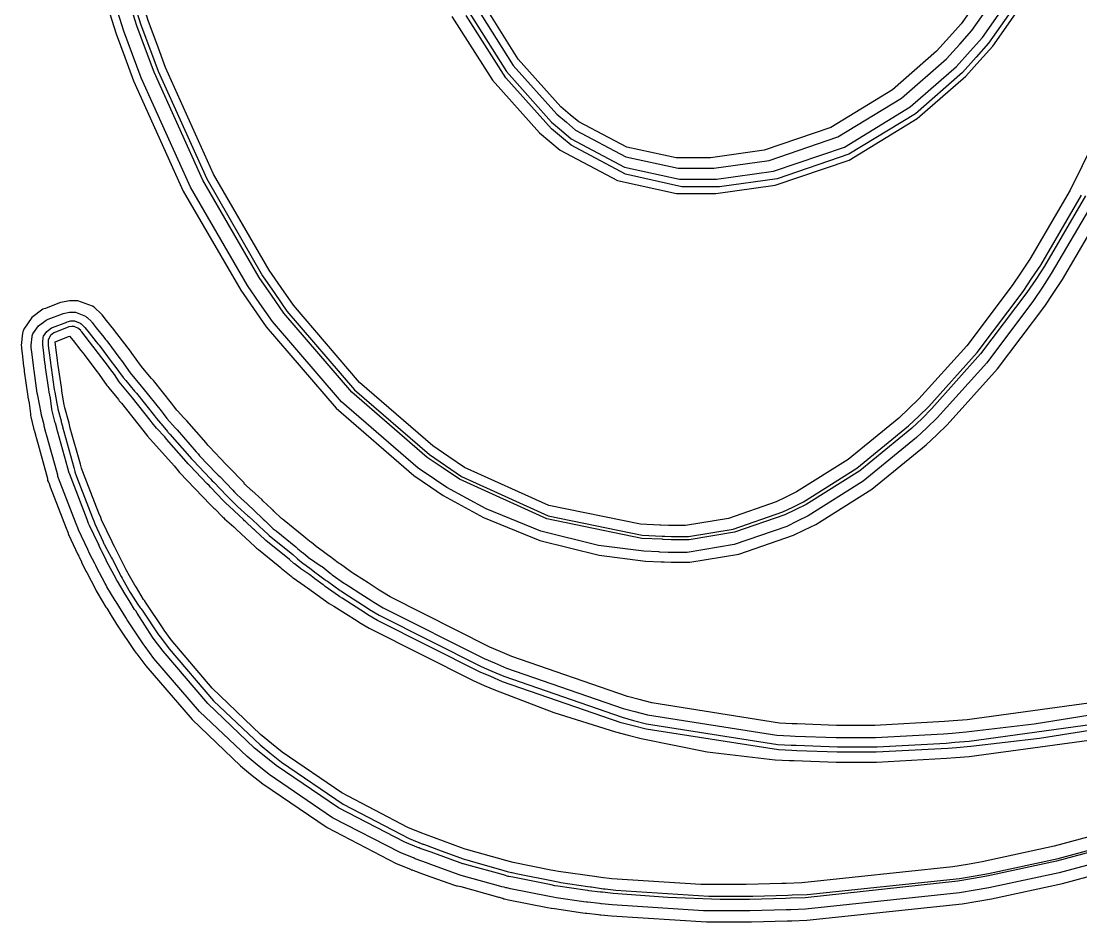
# Model space of a CAD drawing. Extents: x 44 to 312, y 46 to 304.
# Drawn here: x 46.3 to 114.6, y 55 to 113.1 of the extents above; entities that cross this region are included whole.
import ezdxf

# ---------------------------------------------------------------- set-up
doc = ezdxf.new("R2010")
doc.units = 0
doc.header["$MEASUREMENT"] = 0

msp = doc.modelspace()

# ---------------------------------------------------------------- linework, layer by layer
at = {"color": 7}
for points in [[(114.886, 101.799), (112.254, 97.2704), (111.69, 96.4145), (111.117, 95.5601), (108.126, 91.6037), (104.995, 88.0883), (104.352, 87.4529), (103.699, 86.8193), (100.338, 84.0715), (96.8735, 81.9065), (96.1679, 81.5619), (95.5146, 81.2451), (92.2556, 80.1165), (89.341, 79.6216), (88.3708, 79.6216), (88.1765, 79.6216), (87.6558, 79.6491), (87.5951, 79.6576), (86.2983, 79.7112), (80.1688, 80.972), (74.5324, 83.5381), (73.484, 84.2437), (72.4422, 84.9408), (67.5873, 89.1427), (63.2079, 94.2439), (62.4057, 95.3904), (61.6119, 96.5288), (57.9907, 102.8), (54.8474, 109.776), (54.2918, 111.265), (53.7365, 112.757), (51.2974, 120.487)], [(49.9223, 120.077), (52.3956, 112.245), (52.9527, 110.736), (53.516, 109.211), (56.7256, 102.099), (60.4312, 95.709), (61.2429, 94.5444), (62.0628, 93.3633), (66.573, 88.1077), (71.5959, 83.7667), (72.6722, 83.0432), (73.4868, 82.4893), (76.0885, 81.0535), (79.714, 79.5831), (83.5311, 78.6335), (86.523, 78.2507), (87.5249, 78.2105), (87.7274, 78.2105), (88.1821, 78.1763), (88.3348, 78.1763), (89.3851, 78.1763), (92.5382, 78.7012), (96.0617, 79.9137), (96.7673, 80.2569), (97.499, 80.6192), (101.115, 82.8904), (104.625, 85.743), (105.304, 86.3946), (105.974, 87.0398), (109.211, 90.6378), (112.27, 94.6947), (112.853, 95.5668), (113.417, 96.4145), (116.064, 100.917)], [(115.358, 101.358), (112.686, 96.7853), (112.113, 95.9196), (111.54, 95.0556), (108.523, 91.0442), (105.33, 87.4889), (104.669, 86.8535), (103.998, 86.2101), (100.554, 83.4016), (97.022, 81.1749), (96.3083, 80.8221), (95.6289, 80.487), (92.2376, 79.3143), (89.2044, 78.8098), (88.1944, 78.8098), (87.9905, 78.8098), (87.4529, 78.8377), (87.3827, 78.8458), (86.4087, 78.8857), (83.4954, 79.2621), (79.78, 80.1882), (76.2497, 81.6158), (73.714, 83.0033), (72.9188, 83.5381), (71.8605, 84.2532), (66.9216, 88.5254), (62.4762, 93.6985), (61.6659, 94.8612), (60.8623, 96.0176), (57.1983, 102.359), (54.0096, 109.405), (53.4458, 110.913), (52.8891, 112.412), (50.4335, 120.187)], [(75.5371, 114.088), (77.9861, 110.213), (80.8041, 107.06), (81.4215, 106.539), (82.0113, 106.037), (85.266, 104.304), (88.6259, 103.576), (89.746, 103.576), (90.9327, 103.576), (94.4922, 104.083), (98.9266, 105.596), (103.031, 108.102), (105.932, 110.637), (106.785, 111.584), (107.561, 112.449), (111.195, 117.625)], [(110.436, 117.938), (106.874, 112.89), (106.116, 112.043), (105.283, 111.117), (102.459, 108.636), (98.4772, 106.2), (94.1779, 104.735), (90.7217, 104.246), (89.5696, 104.246), (88.5059, 104.246), (85.3144, 104.939), (82.2318, 106.565), (81.6681, 107.032), (81.0673, 107.535), (78.3209, 110.601), (75.9435, 114.388)], [(75.0535, 113.789), (77.5656, 109.808), (80.4679, 106.548), (81.1029, 106.01), (81.7287, 105.481), (85.1641, 103.646), (88.707, 102.871), (89.8881, 102.871), (91.1119, 102.871), (94.7857, 103.391), (99.3592, 104.947), (103.59, 107.53), (106.579, 110.147), (107.457, 111.125), (108.251, 112.016), (111.967, 117.33)], [(115.737, 69.172), (107.261, 68.0254), (106.363, 67.9457), (105.806, 67.9016), (101.301, 67.6631), (99.8001, 67.6631), (98.848, 67.6631), (96.3002, 67.7513), (95.9915, 67.7693), (95.1618, 67.8134), (86.9237, 69.1099), (86.1138, 69.3208), (85.3722, 69.5152), (77.9018, 72.1085), (77.1521, 72.4256), (76.4812, 72.7082), (70.0691, 75.9449), (69.4612, 76.3062), (69.3469, 76.3859), (68.6414, 76.8491), (67.8296, 77.3645), (67.6631, 77.4707), (67.5915, 77.5148), (66.8514, 78.0521), (66.7812, 78.1043), (66.7191, 78.1484), (66.1624, 78.5647), (66.1098, 78.5992), (65.6869, 78.916), (65.2999, 79.1986), (65.272, 79.2166), (64.9813, 79.4551), (64.9471, 79.4812), (64.8751, 79.5154), (64.8575, 79.5334), (64.6451, 79.7112), (64.6285, 79.7278), (64.5047, 79.834), (63.234, 80.8662), (63.1112, 80.9625), (63.0576, 81.0066), (62.5644, 81.4751), (62.5119, 81.5277), (62.4777, 81.5619), (62.4156, 81.6158), (61.8589, 82.145), (61.8063, 82.1972), (61.1367, 82.7966), (61.1008, 82.8326), (60.7124, 83.1854), (60.6778, 83.2196), (60.6418, 83.2556), (60.6418, 83.2556), (60.6418, 83.2831), (60.6418, 83.2915), (60.5536, 83.3797), (59.6981, 84.2617), (59.6194, 84.3499), (59.5835, 84.3841), (59.4776, 84.4998), (58.4108, 85.6202), (58.3145, 85.725), (58.1903, 85.8753), (56.9475, 87.2864), (56.8332, 87.4187), (56.7972, 87.4529), (56.7531, 87.497), (56.3481, 87.938), (56.304, 87.9821), (56.0917, 88.2646), (55.9675, 88.4245), (54.7949, 89.8962), (54.6806, 90.0285), (54.1154, 90.6999), (53.975, 90.8763), (53.4098, 91.652), (53.3121, 91.7843), (52.4302, 92.9308), (52.3515, 93.0271), (52.2372, 93.1774), (51.7783, 93.7645), (51.496, 94.1215), (51.4696, 94.1557), (51.4339, 94.1998), (51.0205, 94.5804), (50.9764, 94.6146), (50.8702, 94.6863), (49.9181, 95.0376), (49.6013, 95.0376), (49.3889, 95.0376), (48.8237, 94.9247), (48.7535, 94.8972), (47.8374, 94.5444), (47.6691, 94.4838), (46.954, 93.9588), (46.451, 93.2035), (46.3903, 93.0271), (46.3628, 92.9488), (46.2746, 92.1551), (46.2841, 92.075), (46.2841, 91.966), (46.3324, 91.6397), (46.433, 90.8142), (46.4605, 90.5937), (46.4771, 90.4709), (46.6894, 89.0143), (46.7071, 88.864), (46.7071, 88.864), (46.7071, 88.8393), (46.7071, 88.8298), (46.779, 88.441), (46.8835, 87.7355), (46.8835, 87.7355), (46.8835, 87.7108), (46.8835, 87.7013), (46.8835, 87.6833), (46.8835, 87.6293), (46.8835, 87.6293), (46.9015, 87.5591), (47.0778, 86.8193), (47.0958, 86.7473), (47.0958, 86.7131), (47.1039, 86.687), (47.1921, 86.3879), (47.202, 86.3604), (47.2542, 86.1494), (47.9062, 83.8207), (47.9778, 83.5723), (47.9778, 83.5021), (47.9778, 83.4581), (48.0385, 83.3438), (48.048, 83.3258), (48.1528, 83.0446), (49.1765, 80.3727), (49.2827, 80.1165), (49.3353, 79.9758), (49.9346, 78.679), (49.9883, 78.5633), (50.0048, 78.529), (50.1551, 78.2119), (50.1646, 78.1763), (50.4472, 77.6111), (50.4994, 77.5063), (51.0551, 76.4466), (51.1168, 76.3404), (51.1694, 76.2261), (51.7342, 75.2919), (51.7881, 75.2119), (52.0707, 74.7529), (52.3515, 74.2957), (52.4235, 74.1895), (52.5117, 74.0488), (53.5686, 72.4793), (53.6924, 72.3194), (53.6924, 72.3194), (53.7185, 72.2933), (53.7284, 72.2835), (54.3098, 71.5077), (57.2904, 68.0339), (60.4132, 65.0515), (61.0665, 64.5223), (61.8504, 63.8888), (66.004, 61.0704), (70.4413, 58.765), (71.3673, 58.3847), (71.3839, 58.3847), (71.4237, 58.3487), (71.4375, 58.3487), (71.4375, 58.3487), (71.4636, 58.3487), (71.4735, 58.3487), (71.5338, 58.3226), (72.1512, 58.094), (72.2133, 58.0679), (72.3801, 58.0058), (74.144, 57.38), (74.3299, 57.3264), (74.3299, 57.3264), (74.356, 57.3264), (74.3659, 57.3264), (74.4001, 57.3264), (74.6206, 57.2657), (76.8339, 56.6469), (77.046, 56.5848), (77.0819, 56.5848), (77.2943, 56.5146), (77.3204, 56.5146), (77.3783, 56.4804), (77.3987, 56.4804), (77.3987, 56.4804), (77.4252, 56.4804), (77.4347, 56.4804), (77.6898, 56.4183), (80.2033, 55.9234), (80.4333, 55.8793), (80.4693, 55.8793), (80.6538, 55.8451), (82.4798, 55.5805), (82.6562, 55.5625), (82.7345, 55.5544), (83.4926, 55.4662), (83.5723, 55.4563), (83.5903, 55.4563), (83.6306, 55.4563), (83.6443, 55.4563), (84.34, 55.378), (90.4586, 54.9973), (92.498, 54.9973), (93.3619, 54.9973), (95.655, 55.0609), (95.9556, 55.0693), (96.9338, 55.1049), (106.936, 56.1619), (107.95, 56.3383), (108.84, 56.4885), (113.4, 57.4587), (118.171, 58.7456)], [(117.934, 59.4265), (113.202, 58.16), (108.664, 57.1941), (107.774, 57.0438), (106.767, 56.8674), (96.8456, 55.8105), (95.8854, 55.7749), (95.5848, 55.7664), (93.2437, 55.7029), (92.4638, 55.7029), (90.267, 55.7029), (84.3661, 56.0836), (83.6785, 56.1619), (83.6443, 56.1619), (83.5642, 56.1717), (82.8051, 56.2599), (82.7264, 56.2681), (82.55, 56.2956), (80.7586, 56.5506), (80.5737, 56.5848), (80.3356, 56.6289), (77.8302, 57.1334), (77.5751, 57.186), (77.531, 57.186), (77.403, 57.2216), (77.2583, 57.2562), (77.2583, 57.2562), (77.0378, 57.3183), (74.797, 57.9356), (74.5765, 57.996), (74.5063, 58.0319), (74.3384, 58.0856), (72.6267, 58.7114), (72.4598, 58.7735), (72.3981, 58.7996), (71.7448, 59.0282), (71.6841, 59.0543), (71.6139, 59.0903), (70.7044, 59.461), (66.3526, 61.71), (62.2653, 64.4881), (61.4895, 65.1235), (60.8446, 65.6442), (57.7674, 68.5631), (54.8308, 71.9762), (54.2576, 72.7424), (54.1419, 72.9107), (53.111, 74.4721), (53.0229, 74.6125), (52.3875, 75.6348), (52.3434, 75.7068), (51.8047, 76.5888), (51.7521, 76.6932), (51.6985, 76.7994), (51.1348, 77.8591), (51.0826, 77.9639), (51.0826, 77.9639), (51.0148, 78.0934), (50.8663, 78.384), (50.7104, 78.6941), (50.6317, 78.8554), (50.6236, 78.8818), (50.5615, 78.9961), (49.9703, 80.2569), (49.9181, 80.3973), (49.8119, 80.6538), (48.7881, 83.3272), (48.6833, 83.6083), (48.6833, 83.6083), (48.6473, 83.7145), (48.6473, 83.7487), (48.6473, 83.7847), (48.5771, 84.0327), (47.9242, 86.3258), (47.8716, 86.5367), (47.7654, 86.9597), (47.7478, 87.0313), (47.5714, 87.7355), (47.5548, 87.8057), (47.3424, 88.936), (47.3149, 89.0859), (47.1039, 90.5411), (47.0958, 90.6639), (47.0598, 90.8939), (46.954, 91.718), (46.9194, 92.0129), (46.9194, 92.111), (46.9099, 92.1646), (46.9717, 92.7283), (46.9896, 92.7806), (47.0337, 92.9047), (47.3812, 93.4297), (47.8896, 93.7948), (48.0138, 93.8389), (48.9299, 94.1917), (48.9825, 94.2097), (49.3917, 94.2979), (49.5293, 94.2979), (49.7678, 94.2979), (50.4112, 94.0333), (50.4832, 93.9793), (50.5174, 93.9532), (50.8081, 93.69), (50.836, 93.6625), (50.8522, 93.6364), (51.1168, 93.2974), (51.5938, 92.6938), (51.7179, 92.534), (51.7881, 92.4458), (52.6426, 91.3172), (52.7403, 91.1931), (53.3054, 90.3813), (54.011, 89.5354), (54.1253, 89.4031), (55.2979, 87.9313), (55.4221, 87.7715), (55.6687, 87.4529), (56.1979, 86.8535), (56.3203, 86.7131), (57.555, 85.302), (57.6792, 85.1598), (57.7755, 85.0456), (58.8684, 83.9004), (58.9841, 83.7847), (59.0723, 83.6965), (59.9281, 82.8146), (60.0082, 82.7264), (60.0424, 82.6904), (60.077, 82.6463), (60.518, 82.2332), (60.5716, 82.1972), (61.2429, 81.5619), (61.2951, 81.5097), (61.8589, 80.9805), (61.9125, 80.9265), (61.9485, 80.8923), (62.0007, 80.8397), (62.5285, 80.337), (62.5821, 80.2929), (62.7048, 80.1963), (63.9755, 79.164), (64.0994, 79.0582), (64.116, 79.0402), (64.3199, 78.8638), (64.346, 78.8458), (64.4179, 78.8098), (64.4521, 78.7837), (64.7774, 78.511), (64.8049, 78.4931), (65.6167, 77.9279), (65.6689, 77.8937), (66.198, 77.4788), (66.252, 77.4347), (66.3303, 77.374), (67.1241, 76.8092), (67.2042, 76.7652), (67.371, 76.659), (68.1824, 76.1436), (68.888, 75.6804), (69.004, 75.6006), (69.6214, 75.2394), (76.1284, 71.9667), (76.7994, 71.6841), (77.5575, 71.3588), (85.0896, 68.7395), (85.8312, 68.5451), (86.651, 68.3341), (95.002, 67.0359), (95.8494, 66.9918), (96.1665, 66.9756), (98.8123, 66.8874), (99.6957, 66.8874), (101.344, 66.8874), (105.736, 67.1241), (106.292, 67.1682), (107.2, 67.2483), (111.592, 67.7693), (115.737, 68.4308)], [(117.73, 60.1666), (113.029, 58.9015), (108.54, 57.9356), (107.667, 57.7854), (106.67, 57.609), (96.81, 56.5506), (95.8494, 56.5146), (95.5573, 56.5065), (93.2367, 56.4444), (92.4638, 56.4444), (91.3377, 56.4444), (87.9602, 56.5549), (84.4367, 56.8247), (83.7487, 56.9034), (83.7487, 56.9034), (83.7226, 56.9034), (83.7145, 56.9034), (83.6344, 56.9129), (82.8753, 57.0011), (82.7966, 57.0096), (82.6287, 57.0357), (80.8648, 57.2918), (80.6799, 57.3264), (80.4499, 57.3705), (77.972, 57.8651), (77.7173, 57.9258), (77.6813, 57.9258), (77.4347, 57.996), (77.2142, 58.0581), (75.0094, 58.6768), (74.7889, 58.7375), (74.7889, 58.7375), (74.7614, 58.7375), (74.7529, 58.7375), (74.5765, 58.7911), (72.8747, 59.4169), (72.7082, 59.479), (72.6461, 59.5051), (72.0012, 59.7337), (71.9307, 59.7598), (71.8965, 59.7598), (71.0046, 60.1225), (66.7233, 62.3411), (62.7063, 65.0695), (61.9485, 65.6869), (61.3212, 66.1995), (58.3089, 69.0742), (55.4207, 72.4436), (54.8569, 73.2014), (54.7508, 73.3517), (53.7464, 74.8866), (53.6582, 75.0355), (53.5862, 75.1417), (53.3054, 75.6006), (53.0229, 76.0596), (52.9788, 76.1213), (52.4757, 76.9497), (52.4235, 77.046), (52.3695, 77.1521), (51.8047, 78.2119), (51.7521, 78.3167), (51.4696, 78.8818), (51.4519, 78.9174), (51.3016, 79.2346), (51.2932, 79.2688), (51.2314, 79.3845), (50.6758, 80.5575), (50.6236, 80.6799), (50.5174, 80.9364), (49.4937, 83.6097), (49.3889, 83.8909), (49.3889, 83.9089), (49.3614, 83.953), (49.3529, 83.9611), (49.3529, 83.9971), (49.2827, 84.2437), (48.6297, 86.5724), (48.5771, 86.7833), (48.5676, 86.8193), (48.4794, 87.1375), (48.471, 87.1721), (48.4533, 87.2423), (48.2769, 87.9479), (48.2604, 88.0181), (48.2604, 88.054), (48.1542, 88.7596), (48.084, 89.1466), (48.0564, 89.323), (47.8455, 90.7355), (47.8374, 90.8403), (47.8095, 91.0526), (47.709, 91.8422), (47.661, 92.177), (47.661, 92.2874), (47.661, 92.3851), (47.6857, 92.6483), (47.6952, 92.6744), (47.7213, 92.746), (47.928, 93.0589), (48.2244, 93.2836), (48.2946, 93.3097), (49.2125, 93.6625), (49.2386, 93.672), (49.4827, 93.7327), (49.5653, 93.7327), (49.7057, 93.7327), (50.0863, 93.5838), (50.1304, 93.5563), (50.1467, 93.5397), (50.323, 93.3718), (50.341, 93.3457), (50.3671, 93.3111), (50.6497, 92.9584), (51.1073, 92.3932), (51.223, 92.2514), (51.2932, 92.1632), (52.1409, 91.0428), (52.2471, 90.9105), (52.8465, 90.0987), (53.0229, 89.8881), (53.5862, 89.2168), (53.7009, 89.0845), (54.8735, 87.6131), (54.9973, 87.4529), (55.2457, 87.1361), (55.2898, 87.092), (55.7029, 86.6151), (55.7389, 86.571), (55.8617, 86.4306), (57.1239, 84.9933), (57.2562, 84.8431), (57.361, 84.7288), (58.4729, 83.5561), (58.5971, 83.4319), (58.6853, 83.3438), (59.5313, 82.4618), (59.6194, 82.3736), (59.6194, 82.3736), (59.6456, 82.3475), (59.6554, 82.3376), (59.6995, 82.2854), (60.1747, 81.8183), (60.2188, 81.7742), (60.8902, 81.1749), (60.9424, 81.1223), (61.5061, 80.6178), (61.5597, 80.5737), (61.6204, 80.5134), (62.2032, 79.9578), (62.2653, 79.9042), (62.3976, 79.7994), (63.6584, 78.7756), (63.7826, 78.6694), (63.8087, 78.6529), (64.0472, 78.4408), (64.0652, 78.4229), (64.0994, 78.3883), (64.4521, 78.0976), (64.4881, 78.0701), (64.8751, 77.7875), (65.2999, 77.4707), (65.3521, 77.4361), (65.8798, 77.0474), (65.9335, 77.0117), (66.0217, 76.9511), (66.8419, 76.3598), (66.9216, 76.3062), (67.08, 76.2095), (68.5892, 75.2299), (68.7215, 75.1417), (69.3469, 74.7723), (75.934, 71.447), (76.623, 71.1549), (77.3811, 70.8297), (85.0113, 68.1838), (85.761, 67.9799), (86.589, 67.7594), (95.0641, 66.4365), (95.9196, 66.3924), (96.2367, 66.3758), (98.9087, 66.2862), (99.8001, 66.2862), (101.466, 66.2862), (105.904, 66.5247), (106.469, 66.5688), (107.385, 66.6489), (115.976, 67.8311)]]:
    msp.add_lwpolyline(points, dxfattribs=at)
at = {"color": 250}
for points in [[(51.5578, 120.522), (53.993, 112.819), (54.5402, 111.337), (55.0954, 109.848), (58.2344, 102.888), (61.8324, 96.635), (62.6181, 95.4966), (63.4118, 94.3599), (67.7637, 89.2969), (72.5921, 85.1172), (73.6244, 84.4201), (74.6647, 83.7145), (80.2513, 81.1664), (86.3163, 79.9222), (87.5951, 79.8682), (87.7796, 79.8682), (88.1959, 79.834), (88.3348, 79.834), (89.2926, 79.834), (92.1674, 80.3106), (95.3809, 81.4215), (96.0258, 81.7383), (96.7218, 82.0829), (100.149, 84.2437), (103.487, 86.9692), (104.14, 87.5951), (104.783, 88.222), (107.91, 91.7099), (110.877, 95.6388), (111.442, 96.4847), (112.006, 97.3321), (114.639, 101.834)], [(116.239, 106.918), (113.911, 102.169), (111.3, 97.7209), (110.736, 96.8735), (110.171, 96.0272), (107.239, 92.1371), (104.148, 88.7056), (103.504, 88.0883), (102.861, 87.4709), (99.6019, 84.8085), (96.2547, 82.7098), (95.5668, 82.3736), (94.9494, 82.0745), (91.8669, 81.008), (89.1124, 80.5395), (88.1944, 80.5395), (88.0085, 80.5395), (87.515, 80.5656), (87.4529, 80.5737), (86.2005, 80.6277), (80.2996, 81.8279), (74.8591, 84.2959), (73.8367, 84.9835), (72.8225, 85.6728), (68.0942, 89.7738), (63.8253, 94.7568), (63.041, 95.8854), (62.2558, 97.0153), (58.6796, 103.188), (55.5791, 110.067), (55.0333, 111.548), (54.4862, 113.031), (52.0693, 120.682)], [(74.0473, 113.366), (76.6576, 109.247), (79.6918, 105.869), (80.3631, 105.304), (81.0327, 104.74), (84.7273, 102.783), (88.5183, 101.953), (89.7819, 101.953), (91.0594, 101.953), (94.8944, 102.489), (99.6502, 104.097), (104.049, 106.776), (107.171, 109.506), (108.09, 110.526), (108.919, 111.452), (112.751, 116.933)], [(112.404, 116.999), (108.646, 111.636), (107.844, 110.736), (106.954, 109.746), (103.925, 107.094), (99.6417, 104.48), (95.0143, 102.904), (91.3021, 102.376), (90.0645, 102.376), (88.8573, 102.376), (85.2399, 103.188), (81.7287, 105.058), (81.1029, 105.587), (80.4594, 106.125), (77.5134, 109.405), (74.9558, 113.428)], [(116.116, 67.4783), (111.927, 66.8168), (107.491, 66.2961), (106.575, 66.216), (106.01, 66.1719), (101.406, 65.9335), (99.8721, 65.9335), (98.8921, 65.9335), (96.2724, 66.0231), (95.9556, 66.0396), (95.0902, 66.0837), (86.5628, 67.4067), (85.725, 67.6271), (84.9658, 67.8311), (77.3105, 70.4769), (76.5528, 70.8021), (75.8638, 71.0942), (69.2408, 74.4195), (68.6153, 74.7889), (68.4735, 74.8866), (66.9657, 75.8567), (66.8154, 75.9534), (66.7272, 76.007), (65.8813, 76.623), (65.7931, 76.6932), (65.7394, 76.7292), (65.2103, 77.1179), (65.1577, 77.1521), (64.8751, 77.3645), (64.3117, 77.7515), (64.2758, 77.7794), (63.8969, 78.0782), (63.8528, 78.1043), (63.8253, 78.1223), (63.5963, 78.3347), (63.5702, 78.3527), (63.4464, 78.4585), (62.1757, 79.4812), (62.0529, 79.5874), (61.9912, 79.641), (61.3738, 80.2047), (61.3131, 80.2569), (61.2592, 80.3106), (60.73, 80.8041), (60.6778, 80.8563), (60.6076, 80.9265), (60.0082, 81.4917), (59.9542, 81.5358), (59.4512, 82.0043), (59.4071, 82.0568), (59.3189, 82.145), (58.4729, 83.027), (58.3847, 83.1152), (58.2605, 83.239), (57.1486, 84.4116), (57.0438, 84.5263), (56.9115, 84.6762), (55.6493, 86.1138), (55.5265, 86.2542), (55.4824, 86.3078), (55.0414, 86.7752), (54.9973, 86.8193), (54.7165, 87.1721), (54.5924, 87.3305), (53.4444, 88.7677), (53.3396, 88.9), (52.9167, 89.4292), (52.5999, 89.8179), (52.2813, 90.2751), (51.9987, 90.6639), (51.901, 90.7962), (51.0466, 91.9166), (50.9764, 92.0048), (50.8963, 92.111), (50.1826, 93.0271), (50.1304, 93.0974), (50.1206, 93.1153), (49.9967, 93.2311), (49.9883, 93.2395), (49.9607, 93.2575), (49.6905, 93.3799), (49.6013, 93.3799), (49.5392, 93.3799), (49.3709, 93.3552), (49.3529, 93.3457), (48.4367, 92.9929), (48.3828, 92.9749), (48.1584, 92.7943), (48.0219, 92.5255), (48.0138, 92.4638), (48.0138, 92.4112), (48.0039, 92.2694), (48.0138, 92.2514), (48.0138, 92.148), (48.0617, 91.8379), (48.1623, 91.0526), (48.1902, 90.8403), (48.2064, 90.726), (48.4092, 89.323), (48.4367, 89.1466), (48.5771, 88.4068), (48.6473, 88.0883), (48.6473, 88.0883), (48.6473, 88.0636), (48.6473, 88.054), (48.6653, 87.9835), (48.8417, 87.2864), (48.8597, 87.2063), (48.8678, 87.1721), (48.956, 86.8549), (48.9659, 86.8193), (49.0181, 86.6084), (49.6701, 84.2793), (49.7417, 84.0313), (49.7417, 83.9971), (49.8464, 83.7145), (50.8702, 81.0507), (50.9764, 80.7861), (51.0205, 80.6633), (51.5578, 79.4907), (51.6117, 79.375), (51.6283, 79.3404), (51.8047, 79.0222), (51.8223, 78.9862), (51.8488, 78.9421), (52.0774, 78.5012), (52.1049, 78.4571), (52.1575, 78.3527), (52.7142, 77.2679), (52.7763, 77.1521), (52.8204, 77.064), (53.2956, 76.236), (53.3396, 76.164), (53.7986, 75.4585), (53.939, 75.2479), (54.011, 75.1777), (54.1073, 75.0274), (55.1296, 73.4921), (55.2457, 73.3418), (55.8091, 72.5921), (58.6796, 69.2506), (61.674, 66.4023), (62.3013, 65.8992), (63.0509, 65.2914), (67.0415, 62.5835), (71.2971, 60.3705), (72.179, 60.0082), (72.179, 60.0082), (72.2037, 60.0082), (72.2133, 60.0082), (72.2739, 59.9817), (72.8927, 59.7531), (72.9548, 59.7256), (73.1213, 59.665), (74.8249, 59.0462), (75.0013, 58.9841), (75.2119, 58.9234), (77.3906, 58.3061), (77.6111, 58.2443), (77.8937, 58.1723), (77.9279, 58.1723), (78.183, 58.1201), (80.6718, 57.6171), (80.8923, 57.573), (81.0687, 57.5388), (82.8051, 57.2837), (82.973, 57.2562), (83.0516, 57.2477), (83.8193, 57.132), (83.8909, 57.114), (83.8909, 57.114), (83.9156, 57.114), (83.9251, 57.114), (84.6046, 57.0357), (90.6032, 56.6568), (92.6042, 56.6568), (93.4501, 56.6568), (95.6991, 56.7186), (95.9915, 56.727), (96.9437, 56.7626), (106.767, 57.7949), (107.774, 57.9617), (108.646, 58.112), (113.13, 59.0779), (117.81, 60.343)], [(117.343, 61.0828), (112.866, 59.866), (108.233, 58.8617), (107.28, 58.7015), (106.336, 58.535), (96.599, 57.5028), (95.6028, 57.4668), (95.3202, 57.4587), (93.0176, 57.3966), (92.2514, 57.3966), (90.0987, 57.3966), (84.358, 57.7769), (83.6443, 57.8556), (83.396, 57.8915), (80.9265, 58.2344), (80.6799, 58.2785), (80.4319, 58.3226), (77.99, 58.8257), (77.7515, 58.8779), (77.5134, 58.94), (75.1321, 59.6194), (74.8951, 59.6896), (74.6566, 59.7697), (72.336, 60.6256), (72.1071, 60.7138), (71.199, 61.0842), (66.9396, 63.3028), (63.1017, 65.9253), (62.4057, 66.4986), (61.7001, 67.0638), (58.5777, 70.0705), (55.9499, 73.1834), (55.4923, 73.8008), (55.3766, 73.9606), (54.3264, 75.5481), (54.2216, 75.7068), (54.168, 75.7865), (53.7023, 76.5447), (53.6582, 76.623), (53.6042, 76.7031), (53.1633, 77.4622), (53.129, 77.5409), (53.049, 77.6912), (52.2813, 79.1986), (52.2111, 79.339), (52.1395, 79.4893), (51.4519, 80.9198), (51.3994, 81.0687), (51.2837, 81.3513), (50.2528, 84.0066), (50.1646, 84.2437), (50.093, 84.4998), (49.4411, 86.8193), (49.3889, 87.0299), (49.3614, 87.1361), (49.0982, 88.1338), (49.0721, 88.2304), (49.0541, 88.3281), (48.9038, 89.2101), (48.8957, 89.2888), (48.8678, 89.4567), (48.6558, 90.8664), (48.6473, 90.9807), (48.6117, 91.211), (48.5055, 92.0309), (48.471, 92.3918), (48.471, 92.3918), (49.3889, 92.7446), (49.3889, 92.7446), (49.6175, 92.4638), (50.129, 91.8284), (50.2708, 91.652), (50.341, 91.5638), (51.1609, 90.4709), (51.259, 90.3471), (51.3031, 90.285), (51.8047, 89.5794), (51.8583, 89.4994), (51.919, 89.4292), (52.5378, 88.6629), (52.5999, 88.5832), (52.7322, 88.4245), (54.1073, 86.687), (54.2576, 86.5008), (54.416, 86.3163), (56.1277, 84.3855), (56.304, 84.1735), (56.4885, 83.9706), (58.4895, 81.8885), (58.7015, 81.6681), (58.7541, 81.6158), (59.2832, 81.0867), (59.3369, 81.0327), (59.3894, 80.9805), (59.9803, 80.4513), (60.0424, 80.3973), (60.1567, 80.2929), (61.3297, 79.1986), (61.4535, 79.0924), (61.5763, 78.9961), (62.8467, 77.9639), (62.9708, 77.8577), (63.0315, 77.8055), (63.675, 77.2763), (63.7466, 77.2223), (63.8168, 77.1701), (64.5223, 76.677), (64.5943, 76.623), (64.7347, 76.5267), (66.1363, 75.5124), (66.2862, 75.4242), (66.4365, 75.336), (67.9358, 74.3934), (68.0861, 74.2957), (68.7035, 73.9345), (75.4063, 70.5474), (76.1298, 70.2388), (76.8519, 69.9301), (80.6221, 68.4886), (84.5866, 67.2402), (85.4082, 67.0278), (86.2362, 66.8073), (90.4998, 65.9515), (94.8877, 65.4484), (95.7792, 65.4043), (96.1044, 65.3881), (98.8233, 65.2999), (99.7299, 65.2999), (101.422, 65.2999), (105.938, 65.5366), (106.503, 65.5807), (107.393, 65.6608), (116.072, 66.8334)]]:
    msp.add_lwpolyline(points, dxfattribs=at)
msp.add_lwpolyline([(48.6131, 92.3576), (48.6131, 92.3576)], close=True, dxfattribs=at)

doc.saveas('drawing.dxf')
